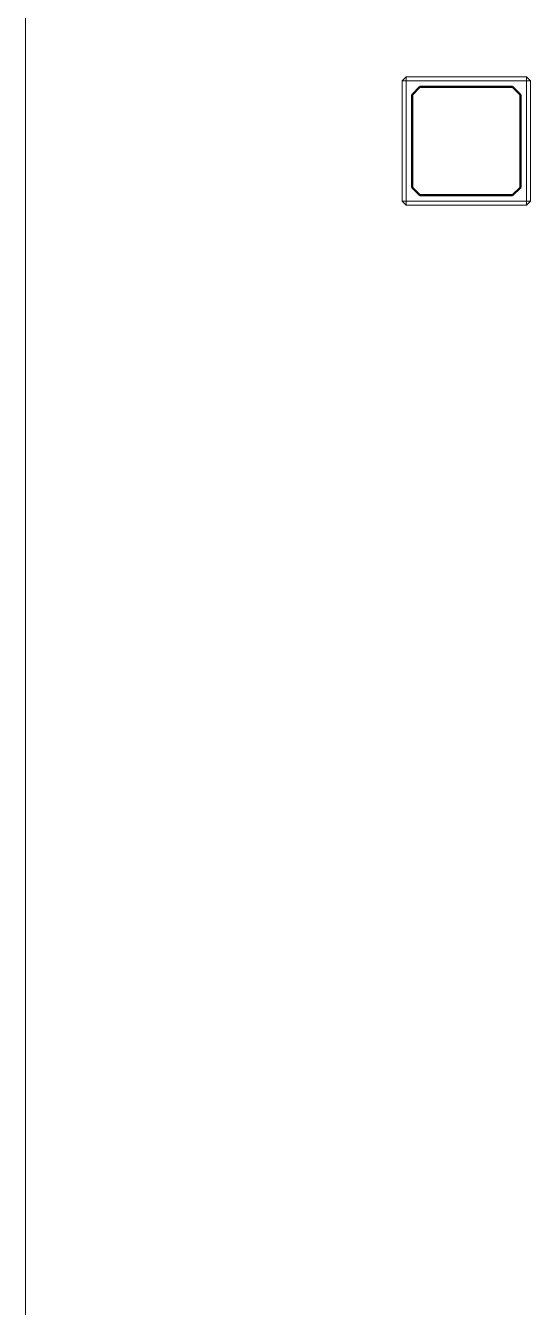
# Model space of a CAD drawing. Header units: metres. Extents: x 10 to 831, y 10 to 584.
# Drawn here: x 646.67 to 655.2, y 357.13 to 378.8 of the extents above; entities that cross this region are included whole.
import ezdxf

# ---------------------------------------------------------------- set-up
doc = ezdxf.new("R2010")
doc.units = ezdxf.units.M
doc.layers.add('CUT', color=7, linetype='Continuous', lineweight=50)
doc.layers.add('VIS', color=8, linetype='Continuous', lineweight=13)

msp = doc.modelspace()

# ---------------------------------------------------------------- linework, layer by layer
at = {"layer": 'CUT'}
for p, q in [((653.2, 377.633), (653.333, 377.767)), ((653.333, 377.767), (654.9, 377.767)), ((654.9, 377.767), (655.033, 377.633)), ((653.2, 376.067), (653.2, 377.633)), ((655.033, 377.633), (655.033, 376.067)), ((653.333, 375.933), (653.2, 376.067)), ((655.033, 376.067), (654.9, 375.933)), ((654.9, 375.933), (653.333, 375.933))]:
    msp.add_line(p, q, dxfattribs=at)
at = {"layer": 'VIS'}
for p, q in [((646.667, 346.667), (646.667, 413.733)), ((646.667, 413.6), (646.667, 346.667)), ((653.1, 377.933), (653.033, 377.867)), ((653.1, 377.867), (653.1, 377.933)), ((653.1, 377.933), (653.1, 377.9)), ((653.1, 377.933), (653.1, 377.933)), ((653.1, 377.933), (655.133, 377.933)), ((655.133, 377.933), (653.1, 377.933)), ((655.2, 377.867), (655.133, 377.933)), ((655.133, 377.933), (655.133, 377.867)), ((655.133, 377.933), (655.2, 377.867)), ((655.133, 377.933), (655.133, 377.933)), ((653.033, 377.867), (653.1, 377.867)), ((653.033, 377.867), (653.033, 375.833)), ((653.1, 377.867), (655.133, 377.867)), ((653.1, 375.833), (653.1, 377.867)), ((653.2, 377.633), (653.333, 377.767)), ((653.333, 377.767), (653.333, 377.767)), ((653.333, 377.767), (654.9, 377.767)), ((654.9, 377.767), (654.9, 377.767)), ((654.9, 377.767), (655.033, 377.633)), ((655.133, 377.867), (655.2, 377.867)), ((655.133, 377.867), (655.133, 375.833)), ((655.2, 377.867), (655.167, 377.867)), ((655.2, 375.833), (655.2, 377.867)), ((655.2, 377.867), (655.2, 377.867)), ((655.2, 377.867), (655.2, 375.833)), ((653.2, 377.633), (653.2, 377.633)), ((653.2, 376.067), (653.2, 377.633)), ((655.033, 377.633), (655.033, 377.633)), ((655.033, 377.633), (655.033, 376.067)), ((653.2, 376.067), (653.2, 376.067)), ((653.2, 376.067), (653.333, 375.933)), ((655.033, 376.067), (654.9, 375.933)), ((655.033, 376.067), (655.033, 376.067)), ((653.1, 375.833), (653.033, 375.833)), ((653.033, 375.833), (653.1, 375.767)), ((653.033, 375.833), (653.033, 375.833)), ((653.1, 375.767), (653.1, 375.833)), ((655.133, 375.833), (653.1, 375.833)), ((653.1, 375.767), (655.133, 375.767)), ((653.333, 375.933), (653.333, 375.933)), ((654.9, 375.933), (653.333, 375.933)), ((654.9, 375.933), (654.9, 375.933)), ((655.133, 375.833), (655.133, 375.767)), ((655.133, 375.767), (655.2, 375.833)), ((655.2, 375.833), (655.133, 375.833)), ((655.133, 375.767), (655.133, 375.767)), ((655.2, 375.833), (655.167, 375.8)), ((655.2, 375.833), (655.2, 375.833))]:
    msp.add_line(p, q, dxfattribs=at)

doc.saveas('drawing.dxf')
